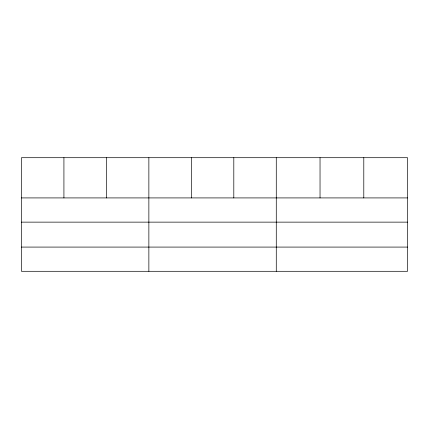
<?xml version="1.0" encoding="UTF-8"?>
<svg xmlns="http://www.w3.org/2000/svg" width="429" height="429" viewBox="0 0 429 429"><rect width="100%" height="100%" fill="white"/><g stroke="black" fill="none" stroke-linecap="round" stroke-linejoin="round"><path stroke-width="0.64" d="M407.55 222.136L407.55 157.7L21.45 157.7L21.45 271.3L407.55 271.3L407.55 222.136L21.45 222.136M21.45 197.919L407.55 197.919M21.45 247.083L407.55 247.083M363.792 157.7L363.792 197.919M320.034 157.7L320.034 197.919M276.276 157.7L276.276 271.3M233.805 157.7L233.805 197.919M191.334 157.7L191.334 197.919M148.863 157.7L148.863 271.3M106.392 157.7L106.392 197.919M63.921 157.7L63.921 197.919"/></g></svg>
